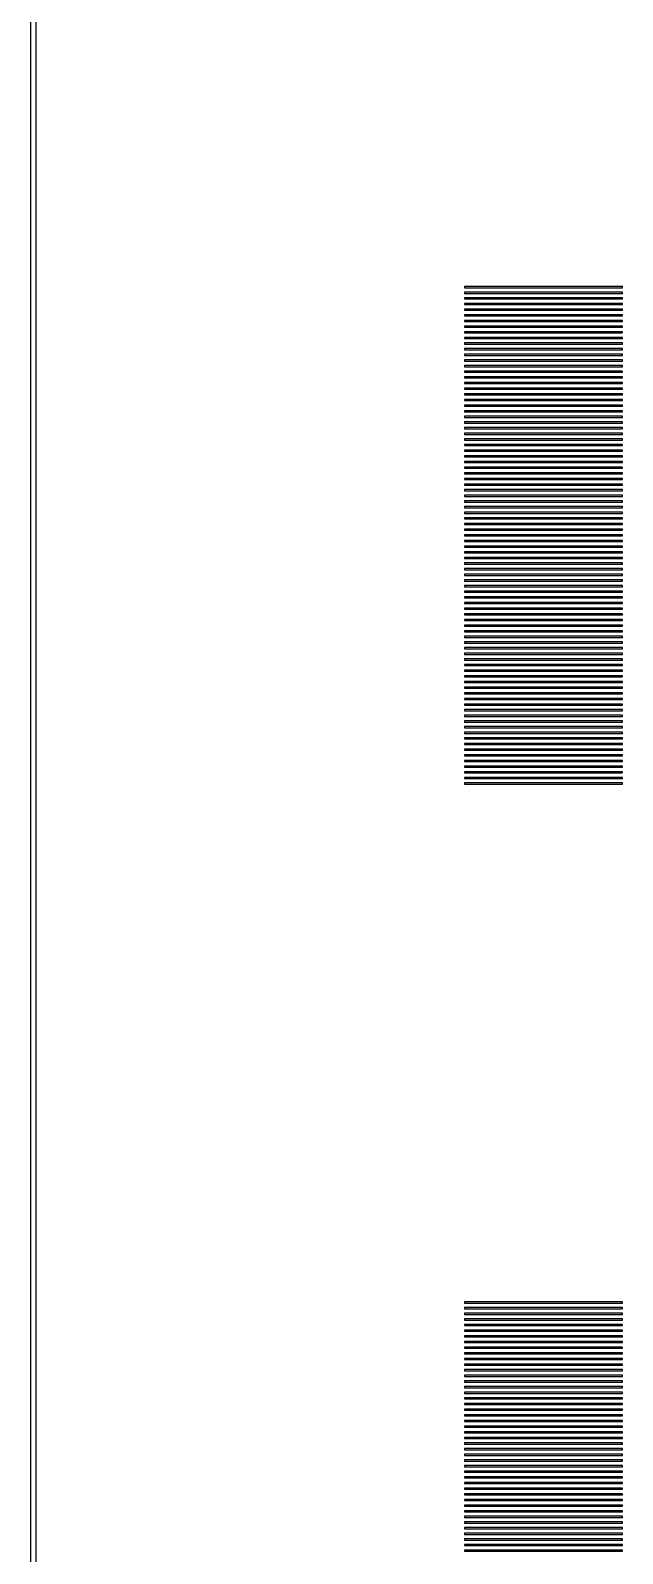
# Model space of a CAD drawing. Extents: x 0 to 72, y 0 to 108.
# Drawn here: x -0.05 to 5.2, y 13.47 to 26.98 of the extents above; entities that cross this region are included whole.
import ezdxf

# ---------------------------------------------------------------- set-up
doc = ezdxf.new("R2010")
doc.units = 0

msp = doc.modelspace()

# ---------------------------------------------------------------- linework, layer by layer
for p, q in [((-0.04999, 108.05), (-0.04999, -0.04999)), ((0, 0), (0, 108)), ((5.2, 24.705), (3.8, 24.705)), ((3.8, 24.705), (3.8, 24.695)), ((3.8, 24.695), (5.2, 24.695)), ((5.2, 24.655), (3.8, 24.655)), ((3.8, 24.655), (3.8, 24.645)), ((3.8, 24.645), (5.2, 24.645)), ((5.2, 24.605), (3.8, 24.605)), ((3.8, 24.605), (3.8, 24.595)), ((3.8, 24.595), (5.2, 24.595)), ((5.2, 24.695), (5.2, 24.705)), ((5.2, 24.645), (5.2, 24.655)), ((5.2, 24.595), (5.2, 24.605)), ((5.2, 24.555), (3.8, 24.555)), ((3.8, 24.555), (3.8, 24.545)), ((3.8, 24.545), (5.2, 24.545)), ((5.2, 24.505), (3.8, 24.505)), ((3.8, 24.505), (3.8, 24.495)), ((3.8, 24.495), (5.2, 24.495)), ((5.2, 24.455), (3.8, 24.455)), ((3.8, 24.455), (3.8, 24.445)), ((3.8, 24.445), (5.2, 24.445)), ((5.2, 24.545), (5.2, 24.555)), ((5.2, 24.495), (5.2, 24.505)), ((5.2, 24.445), (5.2, 24.455)), ((5.2, 24.405), (3.8, 24.405)), ((3.8, 24.405), (3.8, 24.395)), ((3.8, 24.395), (5.2, 24.395)), ((5.2, 24.355), (3.8, 24.355)), ((3.8, 24.355), (3.8, 24.345)), ((3.8, 24.345), (5.2, 24.345)), ((5.2, 24.305), (3.8, 24.305)), ((3.8, 24.305), (3.8, 24.295)), ((5.2, 24.395), (5.2, 24.405)), ((5.2, 24.345), (5.2, 24.355)), ((5.2, 24.295), (5.2, 24.305)), ((3.8, 24.295), (5.2, 24.295)), ((5.2, 24.255), (3.8, 24.255)), ((3.8, 24.255), (3.8, 24.245)), ((3.8, 24.245), (5.2, 24.245)), ((5.2, 24.205), (3.8, 24.205)), ((3.8, 24.205), (3.8, 24.195)), ((3.8, 24.195), (5.2, 24.195)), ((5.2, 24.245), (5.2, 24.255)), ((5.2, 24.195), (5.2, 24.205)), ((5.2, 24.155), (3.8, 24.155)), ((3.8, 24.155), (3.8, 24.145)), ((3.8, 24.145), (5.2, 24.145)), ((5.2, 24.105), (3.8, 24.105)), ((3.8, 24.105), (3.8, 24.095)), ((3.8, 24.095), (5.2, 24.095)), ((5.2, 24.055), (3.8, 24.055)), ((3.8, 24.055), (3.8, 24.045)), ((3.8, 24.045), (5.2, 24.045)), ((5.2, 24.145), (5.2, 24.155)), ((5.2, 24.095), (5.2, 24.105)), ((5.2, 24.045), (5.2, 24.055)), ((5.2, 24.005), (3.8, 24.005)), ((3.8, 24.005), (3.8, 23.995)), ((3.8, 23.995), (5.2, 23.995)), ((5.2, 23.955), (3.8, 23.955)), ((3.8, 23.955), (3.8, 23.945)), ((3.8, 23.945), (5.2, 23.945)), ((5.2, 23.905), (3.8, 23.905)), ((3.8, 23.905), (3.8, 23.895)), ((5.2, 23.995), (5.2, 24.005)), ((5.2, 23.945), (5.2, 23.955)), ((5.2, 23.895), (5.2, 23.905)), ((3.8, 23.895), (5.2, 23.895)), ((5.2, 23.855), (3.8, 23.855)), ((3.8, 23.855), (3.8, 23.845)), ((3.8, 23.845), (5.2, 23.845)), ((5.2, 23.805), (3.8, 23.805)), ((3.8, 23.805), (3.8, 23.795)), ((3.8, 23.795), (5.2, 23.795)), ((5.2, 23.845), (5.2, 23.855)), ((5.2, 23.795), (5.2, 23.805)), ((5.2, 23.755), (3.8, 23.755)), ((3.8, 23.755), (3.8, 23.745)), ((3.8, 23.745), (5.2, 23.745)), ((5.2, 23.705), (3.8, 23.705)), ((3.8, 23.705), (3.8, 23.695)), ((3.8, 23.695), (5.2, 23.695)), ((5.2, 23.655), (3.8, 23.655)), ((3.8, 23.655), (3.8, 23.645)), ((3.8, 23.645), (5.2, 23.645)), ((5.2, 23.745), (5.2, 23.755)), ((5.2, 23.695), (5.2, 23.705)), ((5.2, 23.645), (5.2, 23.655)), ((5.2, 23.605), (3.8, 23.605)), ((3.8, 23.605), (3.8, 23.595)), ((3.8, 23.595), (5.2, 23.595)), ((5.2, 23.555), (3.8, 23.555)), ((3.8, 23.555), (3.8, 23.545)), ((3.8, 23.545), (5.2, 23.545)), ((5.2, 23.505), (3.8, 23.505)), ((3.8, 23.505), (3.8, 23.495)), ((3.8, 23.495), (5.2, 23.495)), ((5.2, 23.595), (5.2, 23.605)), ((5.2, 23.545), (5.2, 23.555)), ((5.2, 23.495), (5.2, 23.505)), ((5.2, 23.455), (3.8, 23.455)), ((3.8, 23.455), (3.8, 23.445)), ((3.8, 23.445), (5.2, 23.445)), ((5.2, 23.405), (3.8, 23.405)), ((3.8, 23.405), (3.8, 23.395)), ((3.8, 23.395), (5.2, 23.395)), ((5.2, 23.445), (5.2, 23.455)), ((5.2, 23.395), (5.2, 23.405)), ((5.2, 23.355), (3.8, 23.355)), ((3.8, 23.355), (3.8, 23.345)), ((3.8, 23.345), (5.2, 23.345)), ((5.2, 23.305), (3.8, 23.305)), ((3.8, 23.305), (3.8, 23.295)), ((3.8, 23.295), (5.2, 23.295)), ((5.2, 23.255), (3.8, 23.255)), ((3.8, 23.255), (3.8, 23.245)), ((3.8, 23.245), (5.2, 23.245)), ((5.2, 23.345), (5.2, 23.355)), ((5.2, 23.295), (5.2, 23.305)), ((5.2, 23.245), (5.2, 23.255)), ((5.2, 23.205), (3.8, 23.205)), ((3.8, 23.205), (3.8, 23.195)), ((3.8, 23.195), (5.2, 23.195)), ((5.2, 23.155), (3.8, 23.155)), ((3.8, 23.155), (3.8, 23.145)), ((3.8, 23.145), (5.2, 23.145)), ((5.2, 23.105), (3.8, 23.105)), ((3.8, 23.105), (3.8, 23.095)), ((3.8, 23.095), (5.2, 23.095)), ((5.2, 23.195), (5.2, 23.205)), ((5.2, 23.145), (5.2, 23.155)), ((5.2, 23.095), (5.2, 23.105)), ((5.2, 23.055), (3.8, 23.055)), ((3.8, 23.055), (3.8, 23.045)), ((3.8, 23.045), (5.2, 23.045)), ((5.2, 23.005), (3.8, 23.005)), ((3.8, 23.005), (3.8, 22.995)), ((3.8, 22.995), (5.2, 22.995)), ((5.2, 22.955), (3.8, 22.955)), ((3.8, 22.955), (3.8, 22.945)), ((5.2, 23.045), (5.2, 23.055)), ((5.2, 22.995), (5.2, 23.005)), ((5.2, 22.945), (5.2, 22.955)), ((3.8, 22.945), (5.2, 22.945)), ((5.2, 22.905), (3.8, 22.905)), ((3.8, 22.905), (3.8, 22.895)), ((3.8, 22.895), (5.2, 22.895)), ((5.2, 22.855), (3.8, 22.855)), ((3.8, 22.855), (3.8, 22.845)), ((3.8, 22.845), (5.2, 22.845)), ((5.2, 22.895), (5.2, 22.905)), ((5.2, 22.845), (5.2, 22.855)), ((5.2, 22.805), (3.8, 22.805)), ((3.8, 22.805), (3.8, 22.795)), ((3.8, 22.795), (5.2, 22.795)), ((5.2, 22.755), (3.8, 22.755)), ((3.8, 22.755), (3.8, 22.745)), ((3.8, 22.745), (5.2, 22.745)), ((5.2, 22.705), (3.8, 22.705)), ((3.8, 22.705), (3.8, 22.695)), ((3.8, 22.695), (5.2, 22.695)), ((5.2, 22.795), (5.2, 22.805)), ((5.2, 22.745), (5.2, 22.755)), ((5.2, 22.695), (5.2, 22.705)), ((5.2, 22.655), (3.8, 22.655)), ((3.8, 22.655), (3.8, 22.645)), ((3.8, 22.645), (5.2, 22.645)), ((5.2, 22.605), (3.8, 22.605)), ((3.8, 22.605), (3.8, 22.595)), ((3.8, 22.595), (5.2, 22.595)), ((5.2, 22.555), (3.8, 22.555)), ((3.8, 22.555), (3.8, 22.545)), ((5.2, 22.645), (5.2, 22.655)), ((5.2, 22.595), (5.2, 22.605)), ((5.2, 22.545), (5.2, 22.555)), ((3.8, 22.545), (5.2, 22.545)), ((5.2, 22.505), (3.8, 22.505)), ((3.8, 22.505), (3.8, 22.495)), ((3.8, 22.495), (5.2, 22.495)), ((5.2, 22.455), (3.8, 22.455)), ((3.8, 22.455), (3.8, 22.445)), ((3.8, 22.445), (5.2, 22.445)), ((5.2, 22.495), (5.2, 22.505)), ((5.2, 22.445), (5.2, 22.455)), ((5.2, 22.405), (3.8, 22.405)), ((3.8, 22.405), (3.8, 22.395)), ((3.8, 22.395), (5.2, 22.395)), ((5.2, 22.355), (3.8, 22.355)), ((3.8, 22.355), (3.8, 22.345)), ((3.8, 22.345), (5.2, 22.345)), ((5.2, 22.305), (3.8, 22.305)), ((3.8, 22.305), (3.8, 22.295)), ((3.8, 22.295), (5.2, 22.295)), ((5.2, 22.395), (5.2, 22.405)), ((5.2, 22.345), (5.2, 22.355)), ((5.2, 22.295), (5.2, 22.305)), ((5.2, 22.255), (3.8, 22.255)), ((3.8, 22.255), (3.8, 22.245)), ((3.8, 22.245), (5.2, 22.245)), ((5.2, 22.205), (3.8, 22.205)), ((3.8, 22.205), (3.8, 22.195)), ((3.8, 22.195), (5.2, 22.195)), ((5.2, 22.155), (3.8, 22.155)), ((3.8, 22.155), (3.8, 22.145)), ((3.8, 22.145), (5.2, 22.145)), ((5.2, 22.245), (5.2, 22.255)), ((5.2, 22.195), (5.2, 22.205)), ((5.2, 22.145), (5.2, 22.155)), ((5.2, 22.105), (3.8, 22.105)), ((3.8, 22.105), (3.8, 22.095)), ((3.8, 22.095), (5.2, 22.095)), ((5.2, 22.055), (3.8, 22.055)), ((3.8, 22.055), (3.8, 22.045)), ((3.8, 22.045), (5.2, 22.045)), ((5.2, 22.095), (5.2, 22.105)), ((5.2, 22.045), (5.2, 22.055)), ((5.2, 22.005), (3.8, 22.005)), ((3.8, 22.005), (3.8, 21.995)), ((3.8, 21.995), (5.2, 21.995)), ((5.2, 21.955), (3.8, 21.955)), ((3.8, 21.955), (3.8, 21.945)), ((3.8, 21.945), (5.2, 21.945)), ((5.2, 21.905), (3.8, 21.905)), ((3.8, 21.905), (3.8, 21.895)), ((3.8, 21.895), (5.2, 21.895)), ((5.2, 21.995), (5.2, 22.005)), ((5.2, 21.945), (5.2, 21.955)), ((5.2, 21.895), (5.2, 21.905)), ((5.2, 21.855), (3.8, 21.855)), ((3.8, 21.855), (3.8, 21.845)), ((3.8, 21.845), (5.2, 21.845)), ((5.2, 21.805), (3.8, 21.805)), ((3.8, 21.805), (3.8, 21.795)), ((3.8, 21.795), (5.2, 21.795)), ((5.2, 21.755), (3.8, 21.755)), ((3.8, 21.755), (3.8, 21.745)), ((3.8, 21.745), (5.2, 21.745)), ((5.2, 21.845), (5.2, 21.855)), ((5.2, 21.795), (5.2, 21.805)), ((5.2, 21.745), (5.2, 21.755)), ((5.2, 21.705), (3.8, 21.705)), ((3.8, 21.705), (3.8, 21.695)), ((3.8, 21.695), (5.2, 21.695)), ((5.2, 21.655), (3.8, 21.655)), ((3.8, 21.655), (3.8, 21.645)), ((3.8, 21.645), (5.2, 21.645)), ((5.2, 21.605), (3.8, 21.605)), ((3.8, 21.605), (3.8, 21.595)), ((5.2, 21.695), (5.2, 21.705)), ((5.2, 21.645), (5.2, 21.655)), ((5.2, 21.595), (5.2, 21.605)), ((3.8, 21.595), (5.2, 21.595)), ((5.2, 21.555), (3.8, 21.555)), ((3.8, 21.555), (3.8, 21.545)), ((3.8, 21.545), (5.2, 21.545)), ((5.2, 21.505), (3.8, 21.505)), ((3.8, 21.505), (3.8, 21.495)), ((3.8, 21.495), (5.2, 21.495)), ((5.2, 21.545), (5.2, 21.555)), ((5.2, 21.495), (5.2, 21.505)), ((5.2, 21.455), (3.8, 21.455)), ((3.8, 21.455), (3.8, 21.445)), ((3.8, 21.445), (5.2, 21.445)), ((5.2, 21.405), (3.8, 21.405)), ((3.8, 21.405), (3.8, 21.395)), ((3.8, 21.395), (5.2, 21.395)), ((5.2, 21.355), (3.8, 21.355)), ((3.8, 21.355), (3.8, 21.345)), ((3.8, 21.345), (5.2, 21.345)), ((5.2, 21.445), (5.2, 21.455)), ((5.2, 21.395), (5.2, 21.405)), ((5.2, 21.345), (5.2, 21.355)), ((5.2, 21.305), (3.8, 21.305)), ((3.8, 21.305), (3.8, 21.295)), ((3.8, 21.295), (5.2, 21.295)), ((5.2, 21.255), (3.8, 21.255)), ((3.8, 21.255), (3.8, 21.245)), ((3.8, 21.245), (5.2, 21.245)), ((5.2, 21.205), (3.8, 21.205)), ((3.8, 21.205), (3.8, 21.195)), ((5.2, 21.295), (5.2, 21.305)), ((5.2, 21.245), (5.2, 21.255)), ((5.2, 21.195), (5.2, 21.205)), ((3.8, 21.195), (5.2, 21.195)), ((5.2, 21.155), (3.8, 21.155)), ((3.8, 21.155), (3.8, 21.145)), ((3.8, 21.145), (5.2, 21.145)), ((5.2, 21.105), (3.8, 21.105)), ((3.8, 21.105), (3.8, 21.095)), ((3.8, 21.095), (5.2, 21.095)), ((5.2, 21.145), (5.2, 21.155)), ((5.2, 21.095), (5.2, 21.105)), ((5.2, 21.055), (3.8, 21.055)), ((3.8, 21.055), (3.8, 21.045)), ((3.8, 21.045), (5.2, 21.045)), ((5.2, 21.005), (3.8, 21.005)), ((3.8, 21.005), (3.8, 20.995)), ((3.8, 20.995), (5.2, 20.995)), ((5.2, 20.955), (3.8, 20.955)), ((3.8, 20.955), (3.8, 20.945)), ((3.8, 20.945), (5.2, 20.945)), ((5.2, 21.045), (5.2, 21.055)), ((5.2, 20.995), (5.2, 21.005)), ((5.2, 20.945), (5.2, 20.955)), ((5.2, 20.905), (3.8, 20.905)), ((3.8, 20.905), (3.8, 20.895)), ((3.8, 20.895), (5.2, 20.895)), ((5.2, 20.855), (3.8, 20.855)), ((3.8, 20.855), (3.8, 20.845)), ((3.8, 20.845), (5.2, 20.845)), ((5.2, 20.805), (3.8, 20.805)), ((3.8, 20.805), (3.8, 20.795)), ((3.8, 20.795), (5.2, 20.795)), ((5.2, 20.895), (5.2, 20.905)), ((5.2, 20.845), (5.2, 20.855)), ((5.2, 20.795), (5.2, 20.805)), ((5.2, 20.755), (3.8, 20.755)), ((3.8, 20.755), (3.8, 20.745)), ((3.8, 20.745), (5.2, 20.745)), ((5.2, 20.705), (3.8, 20.705)), ((3.8, 20.705), (3.8, 20.695)), ((3.8, 20.695), (5.2, 20.695)), ((5.2, 20.745), (5.2, 20.755)), ((5.2, 20.695), (5.2, 20.705)), ((5.2, 20.655), (3.8, 20.655)), ((3.8, 20.655), (3.8, 20.645)), ((3.8, 20.645), (5.2, 20.645)), ((5.2, 20.605), (3.8, 20.605)), ((3.8, 20.605), (3.8, 20.595)), ((3.8, 20.595), (5.2, 20.595)), ((5.2, 20.555), (3.8, 20.555)), ((3.8, 20.555), (3.8, 20.545)), ((3.8, 20.545), (5.2, 20.545)), ((5.2, 20.645), (5.2, 20.655)), ((5.2, 20.595), (5.2, 20.605)), ((5.2, 20.545), (5.2, 20.555)), ((5.2, 20.505), (3.8, 20.505)), ((3.8, 20.505), (3.8, 20.495)), ((3.8, 20.495), (5.2, 20.495)), ((5.2, 20.455), (3.8, 20.455)), ((3.8, 20.455), (3.8, 20.445)), ((3.8, 20.445), (5.2, 20.445)), ((5.2, 20.405), (3.8, 20.405)), ((3.8, 20.405), (3.8, 20.395)), ((3.8, 20.395), (5.2, 20.395)), ((5.2, 20.495), (5.2, 20.505)), ((5.2, 20.445), (5.2, 20.455)), ((5.2, 20.395), (5.2, 20.405)), ((5.2, 20.355), (3.8, 20.355)), ((3.8, 20.355), (3.8, 20.345)), ((3.8, 20.345), (5.2, 20.345)), ((5.2, 20.305), (3.8, 20.305)), ((3.8, 20.305), (3.8, 20.295)), ((3.8, 20.295), (5.2, 20.295)), ((5.2, 20.345), (5.2, 20.355)), ((5.2, 20.295), (5.2, 20.305)), ((5.2, 15.705), (3.8, 15.705)), ((3.8, 15.705), (3.8, 15.695)), ((3.8, 15.695), (5.2, 15.695)), ((5.2, 15.695), (5.2, 15.705)), ((5.2, 15.655), (3.8, 15.655)), ((3.8, 15.655), (3.8, 15.645)), ((3.8, 15.645), (5.2, 15.645)), ((5.2, 15.605), (3.8, 15.605)), ((3.8, 15.605), (3.8, 15.595)), ((3.8, 15.595), (5.2, 15.595)), ((5.2, 15.555), (3.8, 15.555)), ((3.8, 15.555), (3.8, 15.545)), ((3.8, 15.545), (5.2, 15.545)), ((5.2, 15.645), (5.2, 15.655)), ((5.2, 15.595), (5.2, 15.605)), ((5.2, 15.545), (5.2, 15.555)), ((5.2, 15.505), (3.8, 15.505)), ((3.8, 15.505), (3.8, 15.495)), ((3.8, 15.495), (5.2, 15.495)), ((5.2, 15.455), (3.8, 15.455)), ((3.8, 15.455), (3.8, 15.445)), ((3.8, 15.445), (5.2, 15.445)), ((5.2, 15.405), (3.8, 15.405)), ((3.8, 15.405), (3.8, 15.395)), ((3.8, 15.395), (5.2, 15.395)), ((5.2, 15.495), (5.2, 15.505)), ((5.2, 15.445), (5.2, 15.455)), ((5.2, 15.395), (5.2, 15.405)), ((5.2, 15.355), (3.8, 15.355)), ((3.8, 15.355), (3.8, 15.345)), ((3.8, 15.345), (5.2, 15.345)), ((5.2, 15.305), (3.8, 15.305)), ((3.8, 15.305), (3.8, 15.295)), ((3.8, 15.295), (5.2, 15.295)), ((5.2, 15.345), (5.2, 15.355)), ((5.2, 15.295), (5.2, 15.305)), ((5.2, 15.255), (3.8, 15.255)), ((3.8, 15.255), (3.8, 15.245)), ((3.8, 15.245), (5.2, 15.245)), ((5.2, 15.205), (3.8, 15.205)), ((3.8, 15.205), (3.8, 15.195)), ((3.8, 15.195), (5.2, 15.195)), ((5.2, 15.155), (3.8, 15.155)), ((3.8, 15.155), (3.8, 15.145)), ((3.8, 15.145), (5.2, 15.145)), ((5.2, 15.245), (5.2, 15.255)), ((5.2, 15.195), (5.2, 15.205)), ((5.2, 15.145), (5.2, 15.155)), ((5.2, 15.105), (3.8, 15.105)), ((3.8, 15.105), (3.8, 15.095)), ((3.8, 15.095), (5.2, 15.095)), ((5.2, 15.055), (3.8, 15.055)), ((3.8, 15.055), (3.8, 15.045)), ((3.8, 15.045), (5.2, 15.045)), ((5.2, 15.005), (3.8, 15.005)), ((3.8, 15.005), (3.8, 14.995)), ((3.8, 14.995), (5.2, 14.995)), ((5.2, 15.095), (5.2, 15.105)), ((5.2, 15.045), (5.2, 15.055)), ((5.2, 14.995), (5.2, 15.005)), ((5.2, 14.955), (3.8, 14.955)), ((3.8, 14.955), (3.8, 14.945)), ((3.8, 14.945), (5.2, 14.945)), ((5.2, 14.905), (3.8, 14.905)), ((3.8, 14.905), (3.8, 14.895)), ((3.8, 14.895), (5.2, 14.895)), ((5.2, 14.855), (3.8, 14.855)), ((3.8, 14.855), (3.8, 14.845)), ((5.2, 14.945), (5.2, 14.955)), ((5.2, 14.895), (5.2, 14.905)), ((5.2, 14.845), (5.2, 14.855)), ((3.8, 14.845), (5.2, 14.845)), ((5.2, 14.805), (3.8, 14.805)), ((3.8, 14.805), (3.8, 14.795)), ((3.8, 14.795), (5.2, 14.795)), ((5.2, 14.755), (3.8, 14.755)), ((3.8, 14.755), (3.8, 14.745)), ((3.8, 14.745), (5.2, 14.745)), ((5.2, 14.795), (5.2, 14.805)), ((5.2, 14.745), (5.2, 14.755)), ((5.2, 14.705), (3.8, 14.705)), ((3.8, 14.705), (3.8, 14.695)), ((3.8, 14.695), (5.2, 14.695)), ((5.2, 14.655), (3.8, 14.655)), ((3.8, 14.655), (3.8, 14.645)), ((3.8, 14.645), (5.2, 14.645)), ((5.2, 14.605), (3.8, 14.605)), ((3.8, 14.605), (3.8, 14.595)), ((3.8, 14.595), (5.2, 14.595)), ((5.2, 14.695), (5.2, 14.705)), ((5.2, 14.645), (5.2, 14.655)), ((5.2, 14.595), (5.2, 14.605)), ((5.2, 14.555), (3.8, 14.555)), ((3.8, 14.555), (3.8, 14.545)), ((3.8, 14.545), (5.2, 14.545)), ((5.2, 14.505), (3.8, 14.505)), ((3.8, 14.505), (3.8, 14.495)), ((3.8, 14.495), (5.2, 14.495)), ((5.2, 14.455), (3.8, 14.455)), ((3.8, 14.455), (3.8, 14.445)), ((5.2, 14.545), (5.2, 14.555)), ((5.2, 14.495), (5.2, 14.505)), ((5.2, 14.445), (5.2, 14.455)), ((3.8, 14.445), (5.2, 14.445)), ((5.2, 14.405), (3.8, 14.405)), ((3.8, 14.405), (3.8, 14.395)), ((3.8, 14.395), (5.2, 14.395)), ((5.2, 14.355), (3.8, 14.355)), ((3.8, 14.355), (3.8, 14.345)), ((3.8, 14.345), (5.2, 14.345)), ((5.2, 14.395), (5.2, 14.405)), ((5.2, 14.345), (5.2, 14.355)), ((5.2, 14.305), (3.8, 14.305)), ((3.8, 14.305), (3.8, 14.295)), ((3.8, 14.295), (5.2, 14.295)), ((5.2, 14.255), (3.8, 14.255)), ((3.8, 14.255), (3.8, 14.245)), ((3.8, 14.245), (5.2, 14.245)), ((5.2, 14.205), (3.8, 14.205)), ((3.8, 14.205), (3.8, 14.195)), ((3.8, 14.195), (5.2, 14.195)), ((5.2, 14.295), (5.2, 14.305)), ((5.2, 14.245), (5.2, 14.255)), ((5.2, 14.195), (5.2, 14.205)), ((5.2, 14.155), (3.8, 14.155)), ((3.8, 14.155), (3.8, 14.145)), ((3.8, 14.145), (5.2, 14.145)), ((5.2, 14.105), (3.8, 14.105)), ((3.8, 14.105), (3.8, 14.095)), ((3.8, 14.095), (5.2, 14.095)), ((5.2, 14.055), (3.8, 14.055)), ((3.8, 14.055), (3.8, 14.045)), ((3.8, 14.045), (5.2, 14.045)), ((5.2, 14.145), (5.2, 14.155)), ((5.2, 14.095), (5.2, 14.105)), ((5.2, 14.045), (5.2, 14.055)), ((5.2, 14.005), (3.8, 14.005)), ((3.8, 14.005), (3.8, 13.995)), ((3.8, 13.995), (5.2, 13.995)), ((5.2, 13.955), (3.8, 13.955)), ((3.8, 13.955), (3.8, 13.945)), ((3.8, 13.945), (5.2, 13.945)), ((5.2, 13.995), (5.2, 14.005)), ((5.2, 13.945), (5.2, 13.955)), ((5.2, 13.905), (3.8, 13.905)), ((3.8, 13.905), (3.8, 13.895)), ((3.8, 13.895), (5.2, 13.895)), ((5.2, 13.855), (3.8, 13.855)), ((3.8, 13.855), (3.8, 13.845)), ((3.8, 13.845), (5.2, 13.845)), ((5.2, 13.805), (3.8, 13.805)), ((3.8, 13.805), (3.8, 13.795)), ((3.8, 13.795), (5.2, 13.795)), ((5.2, 13.895), (5.2, 13.905)), ((5.2, 13.845), (5.2, 13.855)), ((5.2, 13.795), (5.2, 13.805)), ((5.2, 13.755), (3.8, 13.755)), ((3.8, 13.755), (3.8, 13.745)), ((3.8, 13.745), (5.2, 13.745)), ((5.2, 13.705), (3.8, 13.705)), ((3.8, 13.705), (3.8, 13.695)), ((3.8, 13.695), (5.2, 13.695)), ((5.2, 13.655), (3.8, 13.655)), ((3.8, 13.655), (3.8, 13.645)), ((3.8, 13.645), (5.2, 13.645)), ((5.2, 13.745), (5.2, 13.755)), ((5.2, 13.695), (5.2, 13.705)), ((5.2, 13.645), (5.2, 13.655)), ((5.2, 13.605), (3.8, 13.605)), ((3.8, 13.605), (3.8, 13.595)), ((3.8, 13.595), (5.2, 13.595)), ((5.2, 13.555), (3.8, 13.555)), ((3.8, 13.555), (3.8, 13.545)), ((3.8, 13.545), (5.2, 13.545)), ((5.2, 13.505), (3.8, 13.505)), ((3.8, 13.505), (3.8, 13.495)), ((5.2, 13.595), (5.2, 13.605)), ((5.2, 13.545), (5.2, 13.555)), ((5.2, 13.495), (5.2, 13.505)), ((3.8, 13.495), (5.2, 13.495))]:
    msp.add_line(p, q)

doc.saveas('drawing.dxf')
